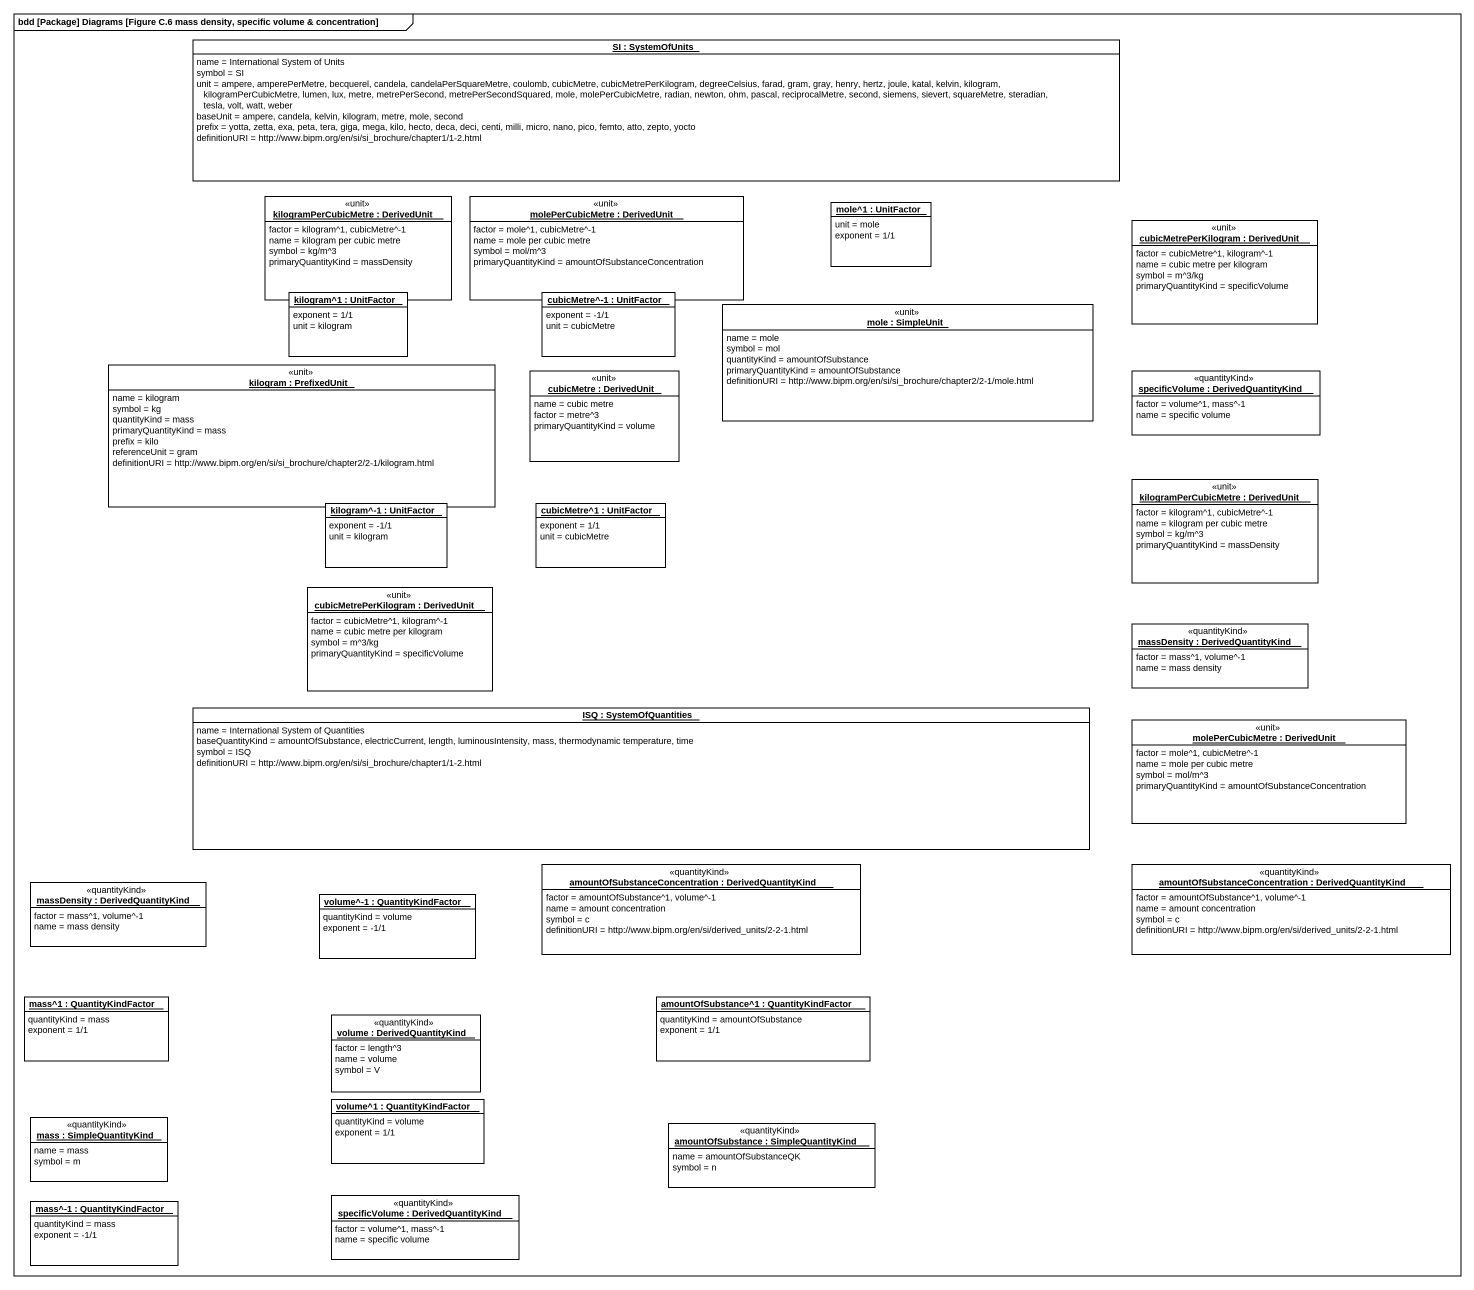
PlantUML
@startuml
mainframe bdd [Package] Diagrams [Figure C.6 mass density, specific volume & concentration]
hide circle
hide empty members
object "SI : SystemOfUnits" as SI #FFFFFF {
  name = International System of Units
  symbol = SI
  unit = ampere, amperePerMetre, becquerel, candela, candelaPerSquareMetre, coulomb, cubicMetre, cubicMetrePerKilogram, degreeCelsius, farad, gram, gray, henry, hertz, joule, katal, kelvin, kilogram, kilogramPerCubicMetre, lumen, lux, metre, metrePerSecond, metrePerSecondSquared, mole, molePerCubicMetre, radian, newton, ohm, pascal, reciprocalMetre, second, siemens, sievert, squareMetre, steradian, tesla, volt, watt, weber
  baseUnit = ampere, candela, kelvin, kilogram, metre, mole, second
  prefix = yotta, zetta, exa, peta, tera, giga, mega, kilo, hecto, deca, deci, centi, milli, micro, nano, pico, femto, atto, zepto, yocto
  definitionURI = http://www.bipm.org/en/si/si_brochure/chapter1/1-2.html
}
object "kilogramPerCubicMetre : DerivedUnit" as kilogramPerCubicMetre <<unit>> #FFFFFF {
  factor = kilogram^1, cubicMetre^-1
  name = kilogram per cubic metre
  symbol = kg/m^3
  primaryQuantityKind = massDensity
}
object "molePerCubicMetre : DerivedUnit" as molePerCubicMetre <<unit>> #FFFFFF {
  factor = mole^1, cubicMetre^-1
  name = mole per cubic metre
  symbol = mol/m^3
  primaryQuantityKind = amountOfSubstanceConcentration
}
object "mole^1 : UnitFactor" as mole_1 #FFFFFF {
  unit = mole
  exponent = 1/1
}
object "cubicMetrePerKilogram : DerivedUnit" as cubicMetrePerKilogram <<unit>> #FFFFFF {
  factor = cubicMetre^1, kilogram^-1
  name = cubic metre per kilogram
  symbol = m^3/kg
  primaryQuantityKind = specificVolume
}
object "kilogram^1 : UnitFactor" as kilogram_1 #FFFFFF {
  exponent = 1/1
  unit = kilogram
}
object "cubicMetre^-1 : UnitFactor" as cubicMetre_1 #FFFFFF {
  exponent = -1/1
  unit = cubicMetre
}
object "mole : SimpleUnit" as mole <<unit>> #FFFFFF {
  name = mole
  symbol = mol
  quantityKind = amountOfSubstance
  primaryQuantityKind = amountOfSubstance
  definitionURI = http://www.bipm.org/en/si/si_brochure/chapter2/2-1/mole.html
}
object "kilogram : PrefixedUnit" as kilogram <<unit>> #FFFFFF {
  name = kilogram
  symbol = kg
  quantityKind = mass
  primaryQuantityKind = mass
  prefix = kilo
  referenceUnit = gram
  definitionURI = http://www.bipm.org/en/si/si_brochure/chapter2/2-1/kilogram.html
}
object "cubicMetre : DerivedUnit" as cubicMetre <<unit>> #FFFFFF {
  name = cubic metre
  factor = metre^3
  primaryQuantityKind = volume
}
object "specificVolume : DerivedQuantityKind" as specificVolume <<quantityKind>> #FFFFFF {
  factor = volume^1, mass^-1
  name = specific volume
}
object "kilogramPerCubicMetre : DerivedUnit" as kilogramPerCubicMetre_2 <<unit>> #FFFFFF {
  factor = kilogram^1, cubicMetre^-1
  name = kilogram per cubic metre
  symbol = kg/m^3
  primaryQuantityKind = massDensity
}
object "kilogram^-1 : UnitFactor" as kilogram_1_2 #FFFFFF {
  exponent = -1/1
  unit = kilogram
}
object "cubicMetre^1 : UnitFactor" as cubicMetre_1_2 #FFFFFF {
  exponent = 1/1
  unit = cubicMetre
}
object "cubicMetrePerKilogram : DerivedUnit" as cubicMetrePerKilogram_2 <<unit>> #FFFFFF {
  factor = cubicMetre^1, kilogram^-1
  name = cubic metre per kilogram
  symbol = m^3/kg
  primaryQuantityKind = specificVolume
}
object "massDensity : DerivedQuantityKind" as massDensity <<quantityKind>> #FFFFFF {
  factor = mass^1, volume^-1
  name = mass density
}
object "ISQ : SystemOfQuantities" as ISQ #FFFFFF {
  name = International System of Quantities
  baseQuantityKind = amountOfSubstance, electricCurrent, length, luminousIntensity, mass, thermodynamic temperature, time
  symbol = ISQ
  definitionURI = http://www.bipm.org/en/si/si_brochure/chapter1/1-2.html
}
object "molePerCubicMetre : DerivedUnit" as molePerCubicMetre_2 <<unit>> #FFFFFF {
  factor = mole^1, cubicMetre^-1
  name = mole per cubic metre
  symbol = mol/m^3
  primaryQuantityKind = amountOfSubstanceConcentration
}
object "amountOfSubstanceConcentration : DerivedQuantityKind" as amountOfSubstanceConcentrati <<quantityKind>> #FFFFFF {
  factor = amountOfSubstance^1, volume^-1
  name = amount concentration
  symbol = c
  definitionURI = http://www.bipm.org/en/si/derived_units/2-2-1.html
}
object "amountOfSubstanceConcentration : DerivedQuantityKind" as amountOfSubstanceConcentrati_2 <<quantityKind>> #FFFFFF {
  factor = amountOfSubstance^1, volume^-1
  name = amount concentration
  symbol = c
  definitionURI = http://www.bipm.org/en/si/derived_units/2-2-1.html
}
object "massDensity : DerivedQuantityKind" as massDensity_2 <<quantityKind>> #FFFFFF {
  factor = mass^1, volume^-1
  name = mass density
}
object "volume^-1 : QuantityKindFactor" as volume_1 #FFFFFF {
  quantityKind = volume
  exponent = -1/1
}
object "mass^1 : QuantityKindFactor" as mass_1 #FFFFFF {
  quantityKind = mass
  exponent = 1/1
}
object "volume : DerivedQuantityKind" as volume <<quantityKind>> #FFFFFF {
  factor = length^3
  name = volume
  symbol = V
}
object "amountOfSubstance^1 : QuantityKindFactor" as amountOfSubstance_1 #FFFFFF {
  quantityKind = amountOfSubstance
  exponent = 1/1
}
object "volume^1 : QuantityKindFactor" as volume_1_2 #FFFFFF {
  quantityKind = volume
  exponent = 1/1
}
object "mass : SimpleQuantityKind" as mass <<quantityKind>> #FFFFFF {
  name = mass
  symbol = m
}
object "amountOfSubstance : SimpleQuantityKind" as amountOfSubstance <<quantityKind>> #FFFFFF {
  name = amountOfSubstanceQK
  symbol = n
}
object "mass^-1 : QuantityKindFactor" as mass_1_2 #FFFFFF {
  quantityKind = mass
  exponent = -1/1
}
object "specificVolume : DerivedQuantityKind" as specificVolume_2 <<quantityKind>> #FFFFFF {
  factor = volume^1, mass^-1
  name = specific volume
}
@enduml
